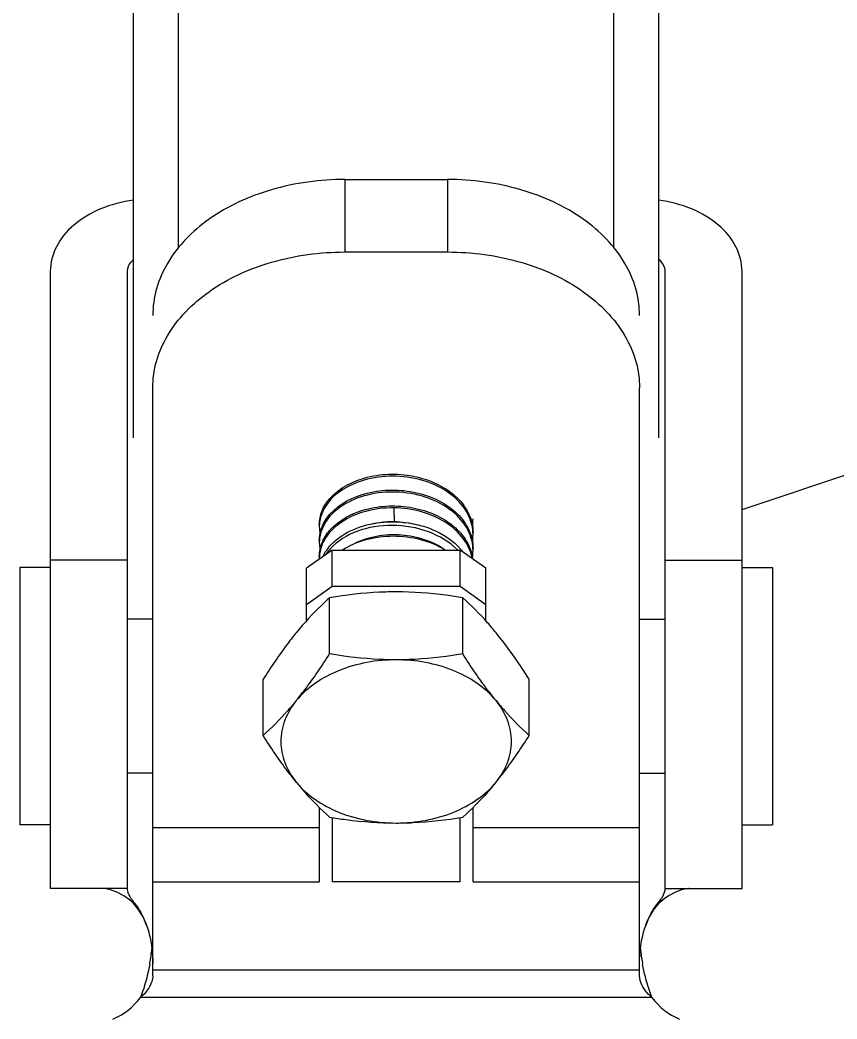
# Model space of a CAD drawing. Extents: x 1031190 to 1725648, y 733081 to 1571294.
# Drawn here: x 1162670 to 1163191, y 1228072 to 1228709 of the extents above; entities that cross this region are included whole.
import ezdxf

# ---------------------------------------------------------------- set-up
doc = ezdxf.new("R2010")
doc.units = 0
doc.header["$LTSCALE"] = 1000
doc.header["$MEASUREMENT"] = 0
doc.styles.get("Standard").update_dxf_attribs({"font": 'gbenor.shx', "bigfont": 'gbcbig.shx'})
doc.dimstyles.get("Standard").update_dxf_attribs({"dimtxt": 0.18, "dimasz": 0.18, "dimexe": 0.18, "dimexo": 0.0625, "dimgap": 0.09, "dimtad": 0, "dimtih": 1, "dimtoh": 1, "dimdec": 4, "dimzin": 0, "dimdsep": 46, "dimtxsty": 'Standard', "dimcen": 0.09, "dimadec": 0, "dimazin": 0, "dimtfac": 1, "dimtdec": 4, "dimtofl": 0, "dimtmove": 0, "dimatfit": 3, "dimfxl": 0, "dimtolj": 1, "dimtzin": 0, "dimarcsym": 0})

msp = doc.modelspace()

# ---------------------------------------------------------------- linework, layer by layer
for p, q in [((1162742.26, 1228442.38), (1162742.26, 1231012.75)), ((1163077.54, 1228442.38), (1163077.54, 1231012.75)), ((1162770.89, 1228563.26), (1162770.89, 1230728.3)), ((1163048.92, 1228563.26), (1163048.92, 1230728.3)), ((1162877.19, 1228607.17), (1162877.19, 1228560.91)), ((1162877.19, 1228607.17), (1162942.61, 1228607.17)), ((1162942.61, 1228607.17), (1162942.61, 1228560.91)), ((1162877.19, 1228560.91), (1162942.61, 1228560.91)), ((1162689.11, 1228548.53), (1162689.11, 1228154.91)), ((1162738.18, 1228548.53), (1162738.18, 1228154.91)), ((1163081.63, 1228154.91), (1163081.63, 1228548.53)), ((1163130.7, 1228154.91), (1163130.7, 1228548.53)), ((1162754.53, 1228099.2), (1162754.53, 1228474.18)), ((1163065.28, 1228099.2), (1163065.28, 1228474.18)), ((1162908.45, 1228397.65), (1162908.68, 1228388.98)), ((1162908.68, 1228388.98), (1162908.68, 1228388.79)), ((1162869.02, 1228370.75), (1162852.66, 1228359.18)), ((1162869.02, 1228347.62), (1162869.02, 1228370.75)), ((1162869.02, 1228370.75), (1162950.79, 1228370.75)), ((1162950.79, 1228347.62), (1162950.79, 1228370.75)), ((1162967.15, 1228359.18), (1162950.79, 1228370.75)), ((1162738.18, 1228364.31), (1162689.11, 1228364.31)), ((1163081.63, 1228364.31), (1163130.7, 1228364.31)), ((1162689.11, 1228359.67), (1162669.76, 1228359.67)), ((1162669.76, 1228359.67), (1162669.76, 1228195.49)), ((1162852.66, 1228325.59), (1162852.66, 1228359.18)), ((1162967.15, 1228325.59), (1162967.15, 1228359.18)), ((1163130.7, 1228359.67), (1163150.05, 1228359.67)), ((1163150.05, 1228359.67), (1163150.05, 1228195.49)), ((1162852.66, 1228336.05), (1162869.02, 1228347.62)), ((1162869.02, 1228347.62), (1162950.79, 1228347.62)), ((1162950.79, 1228347.62), (1162967.15, 1228336.05)), ((1162867.41, 1228304.46), (1162867.41, 1228340.32)), ((1162952.4, 1228304.46), (1162952.4, 1228340.32)), ((1162754.53, 1228326.64), (1162738.18, 1228326.64)), ((1163065.28, 1228326.64), (1163081.63, 1228326.64)), ((1162824.92, 1228252.42), (1162824.92, 1228288.28)), ((1162994.89, 1228252.42), (1162994.89, 1228288.28)), ((1162754.53, 1228228.51), (1162738.18, 1228228.51)), ((1163065.28, 1228228.51), (1163081.63, 1228228.51)), ((1162860.84, 1228206.57), (1162860.84, 1228159)), ((1162958.97, 1228159), (1162958.97, 1228206.57)), ((1162689.11, 1228195.49), (1162669.76, 1228195.49)), ((1162869.02, 1228200.14), (1162869.02, 1228159.02)), ((1162950.79, 1228159.02), (1162950.79, 1228200.14)), ((1163130.7, 1228195.49), (1163150.05, 1228195.49)), ((1162754.53, 1228193.73), (1162860.84, 1228193.73)), ((1162958.97, 1228193.73), (1163065.28, 1228193.73)), ((1162754.53, 1228159), (1162860.84, 1228159)), ((1162950.79, 1228159.02), (1162869.02, 1228159.02)), ((1162958.97, 1228159), (1163065.28, 1228159)), ((1162738.18, 1228154.91), (1162689.11, 1228154.91)), ((1163081.63, 1228154.91), (1163130.7, 1228154.91)), ((1162743.39, 1228144.81), (1162739.7, 1228147.61)), ((1163076.41, 1228144.81), (1163080.11, 1228147.61)), ((1163065.28, 1228102.65), (1162754.53, 1228102.65)), ((1163073.19, 1228085.3), (1162746.62, 1228085.3))]:
    msp.add_line(p, q)
for points in [[(1162739.7, 1228147.61), (1162736.01, 1228150.12), (1162731.53, 1228152.45), (1162727.65, 1228153.91), (1162724.74, 1228154.64), (1162723, 1228154.89), (1162722.56, 1228154.91)], [(1163097.25, 1228154.91), (1163096.81, 1228154.89), (1163095.07, 1228154.64), (1163092.15, 1228153.91), (1163088.28, 1228152.45), (1163083.8, 1228150.12), (1163080.11, 1228147.61)], [(1162750.6, 1228131.25), (1162748.51, 1228136.29), (1162745.3, 1228141.71), (1162741.96, 1228145.64), (1162739.71, 1228147.61)], [(1163080.1, 1228147.61), (1163077.8, 1228145.6), (1163074.48, 1228141.67), (1163071.29, 1228136.27), (1163069.2, 1228131.25)]]:
    msp.add_lwpolyline(points)
for centre, radius, start, end in [((1162883.12, 1228385.69), 22.28, 176.79531, 179.99774), ((1162883.44, 1228385.71), 22.61, 180.0486, 191.38893), ((1162907.63, 1228330.86), 58.13, 88.96287, 89.19864), ((1162907.63, 1228319.61), 69.18, 89.13991, 89.31671), ((1162931.86, 1228390.76), 27.1, 350.49826, 359.97077), ((1162931.87, 1228380.64), 27.1, 350.57751, 359.9713), ((1162932.16, 1228380.63), 26.81, 0.00153, 2.66808), ((1162883.12, 1228375.57), 22.28, 176.79481, 179.99775), ((1162883.44, 1228375.59), 22.6, 180.04798, 191.3296), ((1162883.12, 1228365.45), 22.28, 176.79416, 179.99777), ((1162923.27, 1228347.14), 36.87, 37.51951, 40.62392), ((1162931.87, 1228370.52), 27.1, 350.53849, 359.97102), ((1162932.16, 1228370.51), 26.81, 0.00154, 2.66785), ((1162883.06, 1228365.45), 22.22, 180.00024, 181.15233), ((1162764.95, 1228164.86), 29.33, 213.78825, 214.18873), ((1163054.86, 1228164.86), 29.33, 325.81127, 326.21175), ((1162631.14, 1228128.65), 123.45, 350.02794, 354.2434), ((1163188.66, 1228128.65), 123.44, 185.75095, 189.97214), ((1162629.78, 1228128.86), 124.83, 349.72994, 350.04434), ((1163190.03, 1228128.86), 124.83, 189.95566, 190.27006), ((1162713.64, 1228109.48), 40.89, 292.02431, 323.74846), ((1163106.16, 1228109.48), 40.89, 216.25154, 247.97569)]:
    msp.add_arc(centre, radius, start, end)
for points, knots in [([(1162877.19, 1228607.17), (1162861.39, 1228607.17), (1162830.73, 1228603.02), (1162790.57, 1228584.97), (1162766.1, 1228560.47), (1162756.18, 1228537.79), (1162754.53, 1228526.13), (1162754.53, 1228520.44)], [0, 0, 0, 0, 0.287429, 0.554303, 0.789052, 0.896403, 1, 1, 1, 1]), ([(1163065.28, 1228520.44), (1163065.28, 1228526.13), (1163063.62, 1228537.79), (1163053.71, 1228560.47), (1163029.23, 1228584.97), (1162989.08, 1228603.02), (1162958.41, 1228607.17), (1162942.61, 1228607.17)], [0, 0, 0, 0, 0.103597, 0.210948, 0.445697, 0.712571, 1, 1, 1, 1]), ([(1162742.24, 1228593.97), (1162735.05, 1228592.99), (1162721.4, 1228589.46), (1162704.01, 1228579.34), (1162692.09, 1228565.33), (1162689.11, 1228553.91), (1162689.11, 1228548.53)], [0, 0, 0, 0, 0.287892, 0.552013, 0.786654, 1, 1, 1, 1]), ([(1163130.7, 1228548.53), (1163130.7, 1228553.91), (1163127.72, 1228565.33), (1163115.79, 1228579.34), (1163098.41, 1228589.46), (1163084.76, 1228592.99), (1163077.57, 1228593.97)], [0, 0, 0, 0, 0.213346, 0.447987, 0.712108, 1, 1, 1, 1]), ([(1162754.53, 1228474.18), (1162754.53, 1228479.87), (1162756.18, 1228491.53), (1162766.1, 1228514.22), (1162790.57, 1228538.71), (1162830.73, 1228556.76), (1162861.39, 1228560.91), (1162877.19, 1228560.91)], [0, 0, 0, 0, 0.103597, 0.210948, 0.445697, 0.712571, 1, 1, 1, 1]), ([(1162942.61, 1228560.91), (1162958.41, 1228560.91), (1162989.08, 1228556.76), (1163029.23, 1228538.71), (1163053.71, 1228514.22), (1163063.62, 1228491.53), (1163065.28, 1228479.87), (1163065.28, 1228474.18)], [0, 0, 0, 0, 0.287429, 0.554303, 0.789052, 0.896403, 1, 1, 1, 1]), ([(1162742.18, 1228556.11), (1162741.56, 1228555.61), (1162739.46, 1228553.61), (1162738.18, 1228550.64), (1162738.18, 1228548.53)], [0, 0, 0, 0, 0.274002, 1, 1, 1, 1]), ([(1163081.63, 1228548.53), (1163081.63, 1228549.22), (1163081.26, 1228552.15), (1163079.35, 1228554.71), (1163077.63, 1228556.11)], [0, 0, 0, 0, 0.236834, 1, 1, 1, 1]), ([(1162958.94, 1228381.88), (1162958.72, 1228386.59), (1162955.45, 1228396.5), (1162944.06, 1228408.01), (1162928.24, 1228415.62), (1162910.07, 1228418.67), (1162891.89, 1228416.9), (1162876.06, 1228410.6), (1162864.55, 1228400.44), (1162861.11, 1228391.25), (1162860.87, 1228386.93)], [0, 0, 0, 0, 0.109411, 0.23076, 0.366309, 0.510386, 0.653207, 0.784895, 0.899597, 1, 1, 1, 1]), ([(1162867.66, 1228403.74), (1162873.7, 1228410.57), (1162887.55, 1228417.42), (1162907.06, 1228419.74), (1162922.8, 1228418.1), (1162937.26, 1228413.01), (1162949.08, 1228404.86), (1162957.03, 1228394.21), (1162958.97, 1228385.86), (1162958.97, 1228381.89)], [0, 0, 0, 0, 0.241317, 0.379461, 0.520014, 0.655792, 0.781306, 0.894819, 1, 1, 1, 1]), ([(1162958.94, 1228371.76), (1162958.72, 1228376.47), (1162955.45, 1228386.38), (1162944.06, 1228397.89), (1162928.24, 1228405.51), (1162910.07, 1228408.55), (1162891.89, 1228406.79), (1162876.06, 1228400.48), (1162864.55, 1228390.32), (1162861.11, 1228381.13), (1162860.87, 1228376.81)], [0, 0, 0, 0, 0.109411, 0.23076, 0.366314, 0.510391, 0.653213, 0.784895, 0.899597, 1, 1, 1, 1]), ([(1162867.65, 1228393.61), (1162873.69, 1228400.45), (1162887.54, 1228407.29), (1162907.05, 1228409.62), (1162922.8, 1228407.98), (1162937.26, 1228402.89), (1162949.08, 1228394.74), (1162957.03, 1228384.09), (1162958.97, 1228375.74), (1162958.97, 1228371.77)], [0, 0, 0, 0, 0.241302, 0.379446, 0.520006, 0.655788, 0.781304, 0.89482, 1, 1, 1, 1]), ([(1162860.84, 1228386.95), (1162860.84, 1228389.91), (1162862.12, 1228396.11), (1162865.56, 1228401.36), (1162867.66, 1228403.74)], [0, 0, 0, 0, 0.48237, 1, 1, 1, 1]), ([(1162867.65, 1228383.49), (1162873.44, 1228390.04), (1162886.56, 1228396.76), (1162905.23, 1228399.42), (1162920.43, 1228398.3), (1162934.65, 1228393.95), (1162946.65, 1228386.68), (1162955.31, 1228376.98), (1162958.2, 1228369.13), (1162958.72, 1228365.28)], [0, 0, 0, 0, 0.238806, 0.375378, 0.515068, 0.651187, 0.778286, 0.893865, 1, 1, 1, 1]), ([(1162860.84, 1228376.83), (1162860.84, 1228379.79), (1162862.12, 1228385.98), (1162865.55, 1228391.23), (1162867.65, 1228393.61)], [0, 0, 0, 0, 0.482394, 1, 1, 1, 1]), ([(1162908.45, 1228397.65), (1162902.44, 1228397.72), (1162890.81, 1228396.37), (1162875.49, 1228389.97), (1162864.4, 1228379.9), (1162861.11, 1228370.93), (1162860.87, 1228366.69)], [0, 0, 0, 0, 0.291821, 0.560232, 0.794326, 1, 1, 1, 1]), ([(1162958.49, 1228365.41), (1162957.63, 1228369.92), (1162953.31, 1228379.04), (1162941.52, 1228389.32), (1162925.99, 1228395.96), (1162914.38, 1228397.58), (1162908.45, 1228397.65)], [0, 0, 0, 0, 0.215857, 0.456017, 0.721227, 1, 1, 1, 1]), ([(1162867.64, 1228373.36), (1162869.84, 1228375.85), (1162881.31, 1228385.46), (1162896.97, 1228388.93), (1162908.45, 1228388.79)], [0, 0, 0, 0, 0.224306, 1, 1, 1, 1]), ([(1162949.05, 1228370.81), (1162943.95, 1228375.93), (1162930.49, 1228383.87), (1162907.68, 1228387.75), (1162885.38, 1228384.29), (1162872.53, 1228376.67), (1162868.01, 1228371.77)], [0, 0, 0, 0, 0.245715, 0.512956, 0.773315, 1, 1, 1, 1]), ([(1162894.48, 1228387.45), (1162895.59, 1228387.72), (1162900.19, 1228388.68), (1162904.9, 1228389.04), (1162908.44, 1228388.99)], [0, 0, 0, 0, 0.245441, 1, 1, 1, 1]), ([(1162908.67, 1228388.79), (1162916.92, 1228388.66), (1162932.69, 1228385.72), (1162946.41, 1228376.8), (1162951.26, 1228371.15)], [0, 0, 0, 0, 0.525716, 1, 1, 1, 1]), ([(1162860.84, 1228366.71), (1162860.84, 1228369.67), (1162862.12, 1228375.86), (1162865.55, 1228381.11), (1162867.65, 1228383.49)], [0, 0, 0, 0, 0.482388, 1, 1, 1, 1]), ([(1162875.65, 1228370.84), (1162880.19, 1228373.8), (1162890.83, 1228378.28), (1162913.56, 1228381.19), (1162931.62, 1228376.84), (1162941.39, 1228370.75)], [0, 0, 0, 0, 0.237857, 0.495496, 1, 1, 1, 1]), ([(1162881.61, 1228373.99), (1162885.85, 1228376.45), (1162895.61, 1228380.02), (1162916.1, 1228381.73), (1162932.09, 1228377.15), (1162940.55, 1228371.32)], [0, 0, 0, 0, 0.239537, 0.497847, 1, 1, 1, 1]), ([(1162863.21, 1228366.74), (1162863.49, 1228367.32), (1162864.73, 1228369.68), (1162866.31, 1228371.85), (1162867.64, 1228373.36)], [0, 0, 0, 0, 0.243018, 1, 1, 1, 1]), ([(1162909.9, 1228344.08), (1162906.33, 1228344.08), (1162892.1, 1228343.73), (1162877.92, 1228342.05), (1162867.41, 1228340.32)], [0, 0, 0, 0, 0.251248, 1, 1, 1, 1]), ([(1162952.4, 1228340.32), (1162948.9, 1228340.9), (1162934.84, 1228343.01), (1162920.59, 1228344.08), (1162909.9, 1228344.08)], [0, 0, 0, 0, 0.248681, 1, 1, 1, 1]), ([(1162867.41, 1228340.32), (1162865.63, 1228338.73), (1162858.1, 1228331.75), (1162851.15, 1228324.16), (1162846.17, 1228318.05)], [0, 0, 0, 0, 0.2325, 1, 1, 1, 1]), ([(1162973.64, 1228318.05), (1162971.9, 1228320.19), (1162965.26, 1228328.02), (1162957.99, 1228335.32), (1162952.4, 1228340.32)], [0, 0, 0, 0, 0.268858, 1, 1, 1, 1]), ([(1162846.17, 1228318.05), (1162844.34, 1228315.81), (1162836.81, 1228306.21), (1162829.95, 1228296.1), (1162824.92, 1228288.28)], [0, 0, 0, 0, 0.237123, 1, 1, 1, 1]), ([(1162994.89, 1228288.28), (1162993.16, 1228290.96), (1162986.48, 1228301.16), (1162979.34, 1228311.08), (1162973.64, 1228318.05)], [0, 0, 0, 0, 0.261287, 1, 1, 1, 1]), ([(1162846.17, 1228274.69), (1162848, 1228276.93), (1162855.52, 1228286.53), (1162862.38, 1228296.64), (1162867.41, 1228304.46)], [0, 0, 0, 0, 0.237123, 1, 1, 1, 1]), ([(1162909.9, 1228300.71), (1162906.33, 1228300.71), (1162892.1, 1228301.05), (1162877.92, 1228302.73), (1162867.41, 1228304.46)], [0, 0, 0, 0, 0.251248, 1, 1, 1, 1]), ([(1162952.4, 1228304.46), (1162948.9, 1228303.89), (1162934.84, 1228301.78), (1162920.59, 1228300.71), (1162909.9, 1228300.71)], [0, 0, 0, 0, 0.248681, 1, 1, 1, 1]), ([(1162973.64, 1228274.69), (1162971.81, 1228276.93), (1162964.29, 1228286.53), (1162957.43, 1228296.64), (1162952.4, 1228304.46)], [0, 0, 0, 0, 0.237123, 1, 1, 1, 1]), ([(1162909.9, 1228300.71), (1162897.42, 1228300.71), (1162873.74, 1228296.64), (1162853.12, 1228283.21), (1162846.17, 1228274.69)], [0, 0, 0, 0, 0.531659, 1, 1, 1, 1]), ([(1162973.64, 1228274.69), (1162966.69, 1228283.21), (1162946.07, 1228296.64), (1162922.39, 1228300.71), (1162909.9, 1228300.71)], [0, 0, 0, 0, 0.468341, 1, 1, 1, 1]), ([(1162846.17, 1228274.69), (1162844.42, 1228272.55), (1162837.78, 1228264.72), (1162830.51, 1228257.43), (1162824.92, 1228252.42)], [0, 0, 0, 0, 0.268858, 1, 1, 1, 1]), ([(1162846.17, 1228274.69), (1162843.1, 1228270.93), (1162838.13, 1228262.71), (1162835.42, 1228248.67), (1162838.13, 1228234.62), (1162843.1, 1228226.4), (1162846.17, 1228222.65)], [0, 0, 0, 0, 0.257487, 0.5, 0.742513, 1, 1, 1, 1]), ([(1162973.64, 1228274.69), (1162975.39, 1228272.55), (1162982.03, 1228264.72), (1162989.29, 1228257.43), (1162994.89, 1228252.42)], [0, 0, 0, 0, 0.268858, 1, 1, 1, 1]), ([(1162973.64, 1228222.65), (1162976.71, 1228226.4), (1162981.68, 1228234.62), (1162984.38, 1228248.67), (1162981.68, 1228262.71), (1162976.71, 1228270.93), (1162973.64, 1228274.69)], [0, 0, 0, 0, 0.257487, 0.5, 0.742513, 1, 1, 1, 1]), ([(1162846.17, 1228222.65), (1162844.34, 1228224.89), (1162836.81, 1228234.49), (1162829.95, 1228244.59), (1162824.92, 1228252.42)], [0, 0, 0, 0, 0.237123, 1, 1, 1, 1]), ([(1162973.64, 1228222.65), (1162975.47, 1228224.89), (1162983, 1228234.49), (1162989.85, 1228244.59), (1162994.89, 1228252.42)], [0, 0, 0, 0, 0.237123, 1, 1, 1, 1]), ([(1162846.17, 1228222.65), (1162847.91, 1228220.51), (1162854.55, 1228212.68), (1162861.82, 1228205.38), (1162867.41, 1228200.38)], [0, 0, 0, 0, 0.268858, 1, 1, 1, 1]), ([(1162846.17, 1228222.65), (1162853.12, 1228214.13), (1162873.74, 1228200.69), (1162897.42, 1228196.62), (1162909.9, 1228196.62)], [0, 0, 0, 0, 0.468341, 1, 1, 1, 1]), ([(1162909.9, 1228196.62), (1162922.39, 1228196.62), (1162946.07, 1228200.69), (1162966.69, 1228214.13), (1162973.64, 1228222.65)], [0, 0, 0, 0, 0.531659, 1, 1, 1, 1]), ([(1162973.64, 1228222.65), (1162971.9, 1228220.51), (1162965.26, 1228212.68), (1162957.99, 1228205.38), (1162952.4, 1228200.38)], [0, 0, 0, 0, 0.268858, 1, 1, 1, 1]), ([(1162867.41, 1228200.38), (1162870.9, 1228199.8), (1162884.97, 1228197.69), (1162899.21, 1228196.62), (1162909.9, 1228196.62)], [0, 0, 0, 0, 0.248681, 1, 1, 1, 1]), ([(1162909.9, 1228196.62), (1162913.48, 1228196.62), (1162927.71, 1228196.97), (1162941.88, 1228198.65), (1162952.4, 1228200.38)], [0, 0, 0, 0, 0.251248, 1, 1, 1, 1]), ([(1162738.18, 1228154.91), (1162738.18, 1228154.41), (1162738.42, 1228152.11), (1162739.58, 1228150.03), (1162740.57, 1228148.55)], [0, 0, 0, 0, 0.222245, 1, 1, 1, 1]), ([(1163079.24, 1228148.55), (1163079.61, 1228149.1), (1163080.81, 1228151.03), (1163081.63, 1228153.29), (1163081.63, 1228154.91)], [0, 0, 0, 0, 0.289589, 1, 1, 1, 1]), ([(1162740.68, 1228148.38), (1162740.88, 1228148.1), (1162741.74, 1228146.87), (1162742.67, 1228145.7), (1162743.39, 1228144.81)], [0, 0, 0, 0, 0.231104, 1, 1, 1, 1]), ([(1162743.39, 1228144.81), (1162744.07, 1228143.97), (1162747.08, 1228139.8), (1162749.26, 1228135.07), (1162750.6, 1228131.25)], [0, 0, 0, 0, 0.210146, 1, 1, 1, 1]), ([(1163069.2, 1228131.25), (1163069.69, 1228132.63), (1163071.56, 1228137.41), (1163074.1, 1228141.96), (1163076.41, 1228144.81)], [0, 0, 0, 0, 0.285604, 1, 1, 1, 1]), ([(1163076.41, 1228144.81), (1163076.67, 1228145.12), (1163077.6, 1228146.28), (1163078.51, 1228147.48), (1163079.12, 1228148.38)], [0, 0, 0, 0, 0.26918, 1, 1, 1, 1]), ([(1162750.6, 1228131.25), (1162751.25, 1228129.39), (1162753.59, 1228121.52), (1162754.53, 1228113.25), (1162754.53, 1228107.01)], [0, 0, 0, 0, 0.239548, 1, 1, 1, 1]), ([(1163065.28, 1228107.01), (1163065.28, 1228109.13), (1163065.6, 1228117.32), (1163067.19, 1228125.5), (1163069.2, 1228131.25)], [0, 0, 0, 0, 0.257456, 1, 1, 1, 1]), ([(1162752.61, 1228106.6), (1162752.27, 1228104.75), (1162750.79, 1228097.52), (1162748.66, 1228090.41), (1162746.62, 1228085.3)], [0, 0, 0, 0, 0.255037, 1, 1, 1, 1]), ([(1163073.19, 1228085.3), (1163072.53, 1228086.96), (1163069.99, 1228093.9), (1163068.2, 1228101.1), (1163067.2, 1228106.6)], [0, 0, 0, 0, 0.242689, 1, 1, 1, 1]), ([(1162754.53, 1228099.2), (1162754.53, 1228097.94), (1162753.54, 1228092.51), (1162749.83, 1228087.97), (1162746.62, 1228085.3)], [0, 0, 0, 0, 0.231026, 1, 1, 1, 1]), ([(1163073.19, 1228085.3), (1163072.09, 1228086.22), (1163068.22, 1228089.93), (1163065.28, 1228095.23), (1163065.28, 1228099.2)], [0, 0, 0, 0, 0.266, 1, 1, 1, 1])]:
    msp.add_open_spline(points, degree=3, knots=knots)
for points in [[(1162908.68, 1228388.98), (1162913.38, 1228388.9), (1162918.1, 1228388.25), (1162922.64, 1228387.03)], [(1162868.01, 1228371.77), (1162866.98, 1228370.65), (1162866.03, 1228369.46), (1162865.17, 1228368.2)]]:
    msp.add_open_spline(points, degree=3)

# ---------------------------------------------------------------- leaders
msp.add_leader([(1163130.7, 1228396.72), (1164009.83, 1228690.67)], dimstyle='Standard', override={"dimgap": 20})

doc.saveas('drawing.dxf')
